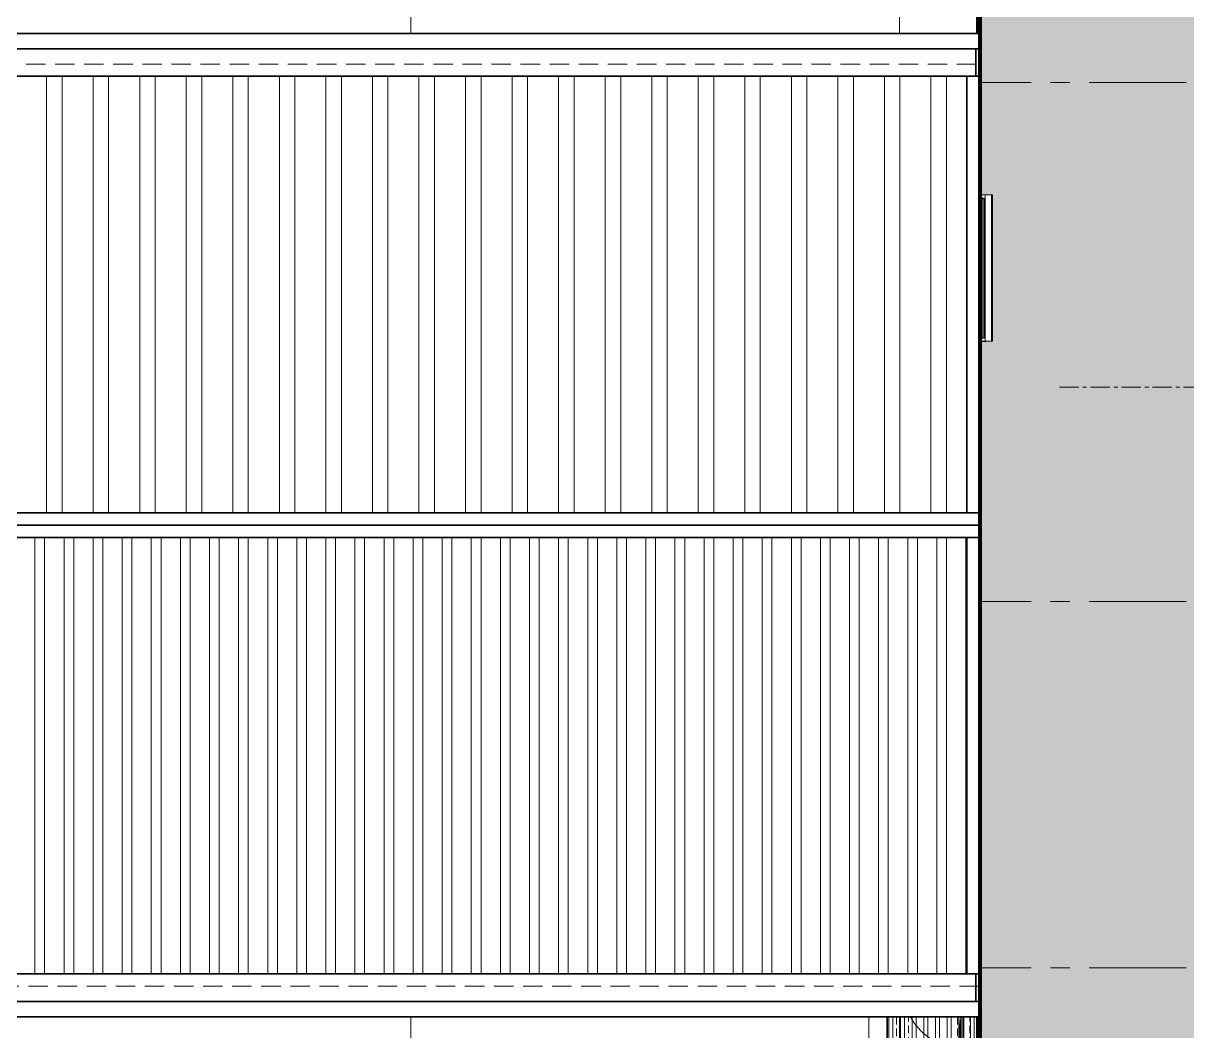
# Model space of a CAD drawing. Header units: millimetres. Extents: x -547695 to 905972, y -1055718 to 167349.
# Drawn here: x -510413 to -491351, y -767657 to -751143 of the extents above; entities that cross this region are included whole.
import ezdxf
from ezdxf.enums import TextEntityAlignment as Align
from ezdxf.xclip import XClip

# ---------------------------------------------------------------- set-up
doc = ezdxf.new("R2010")
doc.units = ezdxf.units.MM
doc.header["$XCLIPFRAME"] = 0
for name, pattern in [('$0$BASE-A0$0$HIDDEN', [0.375, 0.25, -0.125]), ('CENTER', [50.8, 31.75, -6.35, 6.35, -6.35]), ('HIDDEN', [9.525, 6.35, -3.175]), ('XR-MB (+8.000)$0$$0$BASE-A0$0$HIDDEN', [0.375, 0.25, -0.125]), ('XR_NMVFHP_KT_MBCT_SON OTO$0$XR-MB (+0.000)$0$$0$BASE-A0$0$HIDDEN', [0.375, 0.25, -0.125])]:
    doc.linetypes.add(name, pattern=pattern)
doc.layers.get('DEFPOINTS').update_dxf_attribs({"color": 1, "lineweight": 25})
doc.layers.add('$0$Defpoints', color=191, linetype='Continuous', plot=False)
for name, color, linetype in [('7a-Flashing_01', 1, 'Continuous'), ('8', 8, 'Continuous'), ('XR-MBT1$0$XR-MBVP X.TV T1$0$XR-MBVP X.SON T2$0$A-PATT', 252, 'Continuous')]:
    doc.layers.add(name, color=color, linetype=linetype)
for name, color, linetype, lineweight in [('A-COLS', 9, 'Continuous', 9), ('A-CONC', 2, 'Continuous', 35), ('A-DIMS', 8, 'Continuous', 9), ('A-DOOR', 142, 'Continuous', 9), ('A-FINE', 255, 'Continuous', 25), ('A-GRID', 250, 'CENTER', 15), ('A-HEVY', 111, 'Continuous', 35), ('A-HIDD', 45, 'HIDDEN', 9), ('A-PATT', 252, 'Continuous', 9), ('A-REV', 7, 'Continuous', 35), ('A-SYMBOLS', 10, 'Continuous', 13), ('A-TEXT', 255, 'Continuous', 25), ('A-WALL', 12, 'Continuous', 13), ('A-WALL-INT', 31, 'Continuous', 9), ('NTT-8-THAY', 7, 'Continuous', 18), ('XR-MB (+8.000)$0$chi dan', 8, 'Continuous', 9), ('XR-MB (+8.000)$0$DIM TAN', 169, 'Continuous', 13), ('XR-MB (+8.000)$0$net khung', 2, 'Continuous', 13), ('XR-MB (+8.000)$0$phu kien ngoai cua', 4, 'Continuous', 5), ('XR-MBT1$0$XR-MBVP X.TV T1$0$XR-MBVP X.SON T2$0$A-FNSH', 253, 'Continuous', 9), ('XR_NMVFHP_KT_MBCT_SON OTO$0$XR-MB (+0.000)$0$chi dan', 8, 'Continuous', 9), ('XR_NMVFHP_KT_MBCT_SON OTO$0$XR-MB (+0.000)$0$net khung', 2, 'Continuous', 13), ('XR_NMVFHP_KT_MBCT_SON OTO$0$XR-MB (+0.000)$0$phu kien', 141, 'Continuous', 5), ('XR_NMVFHP_KT_MBCT_SON OTO$0$XR-MB (+0.000)$0$phu kien ngoai cua', 4, 'Continuous', 5)]:
    doc.layers.add(name, color=color, linetype=linetype, lineweight=lineweight)
doc.styles.add('VTK _ Arial_2.5 mm', font='arial.ttf', dxfattribs={"width": 0.8})
doc.styles.add('VTK_Arial', font='arial.ttf', dxfattribs={"width": 0.8})
doc.styles.add('XR-MBT1$0$XR-MBVP X.TV T2$0$VNCC-vnsimli', font='vnsimli.shx', dxfattribs={"width": 0.75})
doc.dimstyles.new('A-2.5-DIM1', dxfattribs={"dimtxt": 2.5, "dimasz": 1, "dimexe": 1, "dimexo": 0, "dimgap": 0.5, "dimtad": 1, "dimdec": 0, "dimzin": 12, "dimdsep": 46, "dimtxsty": 'VTK_Arial', "dimblk": 'ARCHTICK', "dimcen": 0, "dimdle": 1, "dimclrd": 256, "dimclre": 256, "dimclrt": 7, "dimadec": 1, "dimazin": 3, "dimtfac": 1, "dimtdec": 0, "dimtmove": 0, "dimatfit": 2, "dimfxl": 20, "dimtolj": 1, "dimtzin": 0, "dimlwd": -1, "dimlwe": -1, "dimarcsym": 0})
pattern_1 = [(135, (327793.7614, 93736.06553), (0.08838834765, 0.08838834765), [])]

# ---------------------------------------------------------------- blocks, each defined once
blk = doc.blocks.new('XR_NMVFHP_KT_MBCT_SON OTO$0$XR-MB (+0.000)$0$ban le b')
at = {"layer": 'XR_NMVFHP_KT_MBCT_SON OTO$0$XR-MB (+0.000)$0$phu kien ngoai cua'}
for p, q in [((11285, -283), (11288, -283)), ((11285, -307), (11285, -283)), ((11294, -309), (11287, -309)), ((11288, -283), (11288, -305)), ((11297, -306), (11290, -306)), ((11300, -330), (11294, -330)), ((11295, -319), (11295, -310)), ((11297, -327), (11297, -333)), ((11298, -319), (11298, -308))]:
    blk.add_line(p, q, dxfattribs=at)
for radius in [10, 7]:
    blk.add_circle((11297, -330), radius, dxfattribs=at)
for centre, radius, start, end in [((11287, -307), 1.5, 180, 270), ((11290, -305), 1.5, 180, 270), ((11294, -310), 1.5, 0, 90), ((11293, -319), 2, 286.9578, 0), ((11297, -308), 1.5, 0, 90), ((11300, -319), 2, 180, 253.0422)]:
    blk.add_arc(centre, radius, start, end, dxfattribs=at)
blk = doc.blocks.new('XR_NMVFHP_KT_MBCT_SON OTO$0$XR-MB (+0.000)$0$gioong cao su')
at = {"layer": 'XR_NMVFHP_KT_MBCT_SON OTO$0$XR-MB (+0.000)$0$phu kien'}
for points in [[(1628098, 55606), (1628100, 55606), (1628100, 55546), (1628098, 55546)], [(1628100, 55591), (1628107, 55591), (1628107, 55561), (1628100, 55561)]]:
    blk.add_lwpolyline(points, close=True, dxfattribs=at)
for points in [[(1628109, 55600), (1628128, 55600, -0.4142136), (1628130, 55598), (1628130, 55553, -0.4142136), (1628128, 55551), (1628109, 55551, -0.4142136), (1628107, 55553), (1628107, 55598, -0.4142136)], [(1628109, 55599), (1628128, 55599, -0.4142136), (1628129, 55598), (1628129, 55553, -0.4142136), (1628128, 55552), (1628109, 55552, -0.4142136), (1628108, 55553), (1628108, 55598, -0.4142136)]]:
    blk.add_lwpolyline(points, format="xyb", close=True, dxfattribs=at)
blk = doc.blocks.new('XR_NMVFHP_KT_MBCT_SON OTO$0$XR-MB (+0.000)$0$123')
at = {"layer": 'XR_NMVFHP_KT_MBCT_SON OTO$0$XR-MB (+0.000)$0$chi dan'}
h = blk.add_hatch(dxfattribs=at)
h.set_pattern_fill('ANSI31', color=256, style=0)
h.set_pattern_definition(pattern_1)
h.paths.add_polyline_path([(240172, 36502), (240174, 36502), (240174, 36388), (240172, 36388)])
at = {"layer": 'XR_NMVFHP_KT_MBCT_SON OTO$0$XR-MB (+0.000)$0$net khung'}
for p, q in [((240146, 36386), (240146, 36398)), ((240146, 36398), (240147, 36398)), ((240186, 36386), (240146, 36386)), ((240147, 36388), (240147, 36398)), ((240185, 36388), (240147, 36388)), ((240171, 36493), (240171, 36503)), ((240221, 36503), (240171, 36503)), ((240172, 36502), (240172, 36388)), ((240172, 36493), (240172, 36502)), ((240172, 36502), (240220, 36502)), ((240174, 36502), (240174, 36388)), ((240174, 36413), (240174, 36413)), ((240185, 36388), (240205, 36403)), ((240186, 36386), (240206, 36401)), ((240220, 36420), (240205, 36420)), ((240205, 36420), (240205, 36403)), ((240221, 36418), (240206, 36418)), ((240206, 36418), (240206, 36401)), ((240235, 36483), (240220, 36502)), ((240235, 36462), (240220, 36462)), ((240220, 36462), (240220, 36420)), ((240236, 36483), (240221, 36503)), ((240221, 36460), (240221, 36418)), ((240236, 36460), (240221, 36460)), ((240235, 36483), (240235, 36462)), ((240236, 36483), (240236, 36460))]:
    blk.add_line(p, q, dxfattribs=at)
blk = doc.blocks.new('e57uj7')
at = {"layer": 'A-DOOR'}
for p, q in [((-1396, 2306), (-1381, 2306)), ((-1396, 2296), (-1396, 2306)), ((-1396, 2296), (-1396, 2296)), ((-1396, 2296), (-1396, 2296)), ((-1396, 2296), (-1396, 2296)), ((-1395, 2305), (-1381, 2305)), ((-1395, 2297), (-1395, 2305)), ((-1345, 2297), (-1395, 2297)), ((-1381, 2334), (-1370, 2334)), ((-1381, 2297), (-1381, 2334)), ((-1381, 2297), (-1381, 2297)), ((-1371, 2297), (-1381, 2297)), ((-1380, 2333), (-1369, 2333)), ((-1380, 2298), (-1380, 2333)), ((-1371, 2298), (-1380, 2298)), ((-1376, 2254), (-1376, 2296)), ((-1359, 2289), (-1376, 2275)), ((-1371, 2298), (-1371, 2297)), ((-1370, 2346), (-1345, 2346)), ((-1370, 2334), (-1370, 2346)), ((-1369, 2345), (-1345, 2345)), ((-1369, 2333), (-1369, 2345)), ((-1360, 2345), (-1360, 2297)), ((-1350, 2345), (-1360, 2345)), ((-1360, 2297), (-1298, 2297)), ((-1359, 2344), (-1359, 2298)), ((-1350, 2344), (-1359, 2344)), ((-1359, 2298), (-1299, 2298)), ((-1359, 2296), (-1359, 2289)), ((-1359, 2289), (-1300, 2289)), ((-1298, 2345), (-1308, 2345)), ((-1299, 2344), (-1308, 2344)), ((-1300, 2296), (-1300, 2289)), ((-1300, 2289), (-1269, 2275)), ((-1299, 2298), (-1299, 2344)), ((-1298, 2297), (-1298, 2345)), ((-1269, 2254), (-1269, 2296)), ((-1237, 2264), (-1237, 2296)), ((-581, 2287), (-581, 2296)), ((-550, 2288), (-550, 2296)), ((-1402, 2251), (-1402, 2284)), ((-1394, 2284), (-1402, 2284)), ((-1402, 2251), (-1394, 2251)), ((-1395, 2284), (-1385, 2284)), ((-1394, 2251), (-1394, 2284)), ((-1385, 2260), (-1394, 2260)), ((-1389, 2277), (-1379, 2266)), ((-1376, 2277), (-1389, 2277)), ((-1385, 2284), (-1385, 2260)), ((-1376, 2266), (-1379, 2266)), ((-1376, 2275), (-1269, 2275)), ((-1269, 2254), (-1376, 2254)), ((-587, 2276), (-1267, 2276)), ((-1267, 2264), (-1267, 2276)), ((-671, 2264), (-1267, 2264)), ((-585, 2278), (-581, 2287)), ((-551, 2287), (-581, 2287)), ((-1375, 57), (-1360, 57)), ((-1375, 47), (-1375, 57)), ((-1375, 47), (-1375, 47)), ((-1375, 47), (-1375, 47)), ((-1375, 47), (-1375, 47)), ((-1337, 47), (-1375, 47)), ((-1374, 56), (-1360, 56)), ((-1374, 48), (-1374, 56)), ((-1337, 48), (-1374, 48)), ((-1360, 85), (-1349, 85)), ((-1360, 48), (-1360, 85)), ((-1360, 48), (-1360, 48)), ((-1350, 48), (-1360, 48)), ((-1359, 84), (-1348, 84)), ((-1359, 49), (-1359, 84)), ((-1350, 49), (-1359, 49)), ((-1350, 49), (-1350, 48)), ((-1349, 97), (-1337, 97)), ((-1349, 85), (-1349, 97)), ((-1348, 96), (-1337, 96)), ((-1348, 84), (-1348, 96)), ((-1224, 138), (-1331, 138)), ((-1331, 138), (-1331, 97)), ((-1315, 104), (-1331, 118)), ((-1331, 118), (-1224, 118)), ((-1331, 97), (-505, 97)), ((-1315, 97), (-1315, 104)), ((-1315, 104), (-1256, 104)), ((-1315, 96), (-1253, 96)), ((-1315, 48), (-1315, 96)), ((-1305, 48), (-1315, 48)), ((-1314, 95), (-1254, 95)), ((-1314, 49), (-1314, 95)), ((-1305, 49), (-1314, 49)), ((-1254, 49), (-1263, 49)), ((-1253, 48), (-1263, 48)), ((-1256, 104), (-1224, 118)), ((-1256, 97), (-1256, 104)), ((-1254, 95), (-1254, 49)), ((-1253, 96), (-1253, 48)), ((-1224, 138), (-1224, 97)), ((-618, 129), (-1222, 129)), ((-1222, 129), (-1222, 116)), ((-542, 116), (-1222, 116)), ((-1193, 129), (-1193, 97)), ((-618, 116), (-618, 129)), ((-540, 114), (-536, 106)), ((-536, 106), (-536, 97)), ((-506, 106), (-536, 106)), ((-505, 105), (-505, 97))]:
    blk.add_line(p, q, dxfattribs=at)
for centre, major_axis, start_param, end_param in [((-551, 2288), (-0.709, -0.709), 0.785435, 2.356232), ((-587, 2279), (-2.52, -1.63), 0.997095, 2.138466), ((-542, 113), (-1.45, 2.63), 4.637764, 5.779136), ((-506, 105), (-0.415, -0.912), 1.998176, 3.568972)]:
    blk.add_ellipse(centre, major_axis=major_axis, ratio=1, start_param=start_param, end_param=end_param, dxfattribs=at)
blk.add_wipeout([(0, 0), (-220, 0), (-220, 2400), (0, 2400)]).dxf.layer = 'A-DOOR'
for p, q in [((-224, 2296), (-1396, 2296)), ((-1345, 2346), (-209, 2346)), ((-1345, 2345), (-210, 2345)), ((-225, 2297), (-1345, 2297)), ((-224, 2345), (-233, 2345)), ((-233, 2344), (-225, 2344)), ((-225, 2344), (-225, 2297)), ((-224, 2345), (-224, 2296)), ((-210, 2337), (-224, 2337)), ((-209, 2336), (-224, 2336)), ((-210, 2345), (-210, 2337)), ((-209, 2346), (-209, 2336)), ((-146, 2350), (-146, 62)), ((-123, 63), (-123, 2335)), ((-103, 2350), (-103, 1)), ((-1358, 48), (-215, 48)), ((-1358, 47), (-214, 47)), ((-229, 97), (-1349, 97)), ((-230, 96), (-1348, 96)), ((-238, 49), (-230, 49)), ((-238, 48), (-229, 48)), ((-230, 49), (-230, 96)), ((-229, 48), (-229, 97)), ((-214, 57), (-229, 57)), ((-215, 56), (-229, 56)), ((-215, 48), (-215, 56)), ((-214, 47), (-214, 57))]:
    blk.add_line(p, q, dxfattribs=at)
at = {"layer": 'A-DOOR', "linetype": 'XR_NMVFHP_KT_MBCT_SON OTO$0$XR-MB (+0.000)$0$$0$BASE-A0$0$HIDDEN'}
blk.add_line((-214, 2356), (-214, 36), dxfattribs=at)
at = {"layer": 'A-DOOR'}
for points in [[(-220, 2400), (0, 2400)], [(0, 0), (-220, 0)]]:
    blk.add_lwpolyline(points, dxfattribs=at)
blk.add_lwpolyline([(-220, 0), (-220, 2400), (0, 2400), (0, 0)], close=True, dxfattribs=at)
at = {"layer": 'A-DOOR', "linetype": 'XR_NMVFHP_KT_MBCT_SON OTO$0$XR-MB (+0.000)$0$$0$BASE-A0$0$HIDDEN'}
for centre, major_axis, ratio, start_param, end_param in [((-403, 2147), (-876, 804), 0.63948, 0.852624, 2.288969), ((-403, 245), (-876, -804), 0.639479, 3.994217, 5.430561)]:
    blk.add_ellipse(centre, major_axis=major_axis, ratio=ratio, start_param=start_param, end_param=end_param, dxfattribs=at)
at = {"layer": 'A-DOOR', "extrusion": (0, 0, -1), "zscale": -1.0020275454285}
for name, p, xscale, yscale, rotation in [('XR_NMVFHP_KT_MBCT_SON OTO$0$XR-MB (+0.000)$0$ban le b', (11533, 2025), 1.002027450461401, 1.002027450461401, 179.9978600473347), ('XR_NMVFHP_KT_MBCT_SON OTO$0$XR-MB (+0.000)$0$123', (36671, -240662), 1.0020275691704, 1.0020275691704, 89.99786004733787)]:
    blk.add_blockref(name, p, dxfattribs=dict(at, xscale=xscale, yscale=yscale, rotation=rotation))
at = {"layer": 'A-DOOR'}
for name, p, xscale, yscale, zscale, rotation in [('XR_NMVFHP_KT_MBCT_SON OTO$0$XR-MB (+0.000)$0$123', (-36689, 243057), 1.0020275691704, 1.0020275691704, 1.0020275691704, 270.0021399526621), ('XR_NMVFHP_KT_MBCT_SON OTO$0$XR-MB (+0.000)$0$gioong cao su', (293506, 12375), 0.1803646466846003, 0.1803646466846003, 0.1803646466846003, 180.0021505114741), ('XR_NMVFHP_KT_MBCT_SON OTO$0$XR-MB (+0.000)$0$ban le b', (-11533, 367), 1.002027450461401, 1.002027450461401, 1.002027450461401, 0.002139952665242267), ('XR_NMVFHP_KT_MBCT_SON OTO$0$XR-MB (+0.000)$0$gioong cao su', (293506, 10088), 0.1803646466846003, 0.1803646466846003, 0.1803646466846003, 180.0021505114741)]:
    blk.add_blockref(name, p, dxfattribs=dict(at, xscale=xscale, yscale=yscale, zscale=zscale, rotation=rotation))
blk = doc.blocks.new('E57U')
at = {"layer": 'A-GRID', "ltscale": 10}
blk.add_lwpolyline([(-9985, -12085), (-5, -12085)], dxfattribs=at)
blk = doc.blocks.new('ERBHRTHB4T')
at = {"color": 0}
blk.add_wipeout([(-200, 100), (200, 100), (200, -400), (-200, -400)], dxfattribs=at).dxf.layer = '8'
at = {"layer": 'A-PATT'}
h = blk.add_hatch(dxfattribs=at)
h.set_pattern_fill('BT-01', color=256, scale=20, style=0, double=1, pattern_type=2)
h.set_pattern_definition([(50, (115612.73, 26820), (143.45204, -12.55043), [15, -165]), (355, (115612.73, 26820), (-27.75027, 150.43843), [12, -132]), (100.4514, (115624.68, 26818.95), (115.70188, 137.88791), [12.74804, -140.22842]), (46.1842, (115612.73, 26860), (213.4482, -33.1038), [22.5, -247.5]), (96.6356, (115630.52, 26857.24), (186.93254, 194.82357), [19.12206, -210.3426]), (351.1842, (115612.73, 26860), (186.9324, 194.8237), [18, -198]), (21, (115632.73, 26850), (119.38141, -80.52378), [15, -165]), (326, (115632.73, 26850), (48.66307, 145.03), [12, -132]), (71.4514, (115642.68, 26843.29), (168.04453, 64.5061), [12.74804, -140.22842]), (37.5, (115612.73, 26820), (2.43197, 66.57877), [0, -130.4, 0, -134, 0, -132.5]), (7.5, (115612.73, 26820), (52.613907, 78.882342), [0, -76.4, 0, -127.4, 0, -50.5]), (327.5, (115568.13, 26820), (106.764487, -4.510974), [0, -50, 0, -156, 0, -207]), (317.5, (115548.13, 26820), (116.637234, 20.021), [0, -65, 0, -103.6, 0, -147]), (45, (115612.73, 26820), (-60.104076, 60.104076), []), (45, (115612.73, 26844.5), (-60.104076, 60.104076), [])])
h.paths.add_polyline_path([(200, 100), (200, -400), (-200, -400), (-200, 100)])
at = {"color": 0}
blk.add_lwpolyline([(-200, 100), (200, 100), (200, -400), (-200, -400)], close=True, dxfattribs=at)
blk = doc.blocks.new('t7i')
blk.add_wipeout([(0, -210), (210, -210), (210, 0), (0, 0)]).dxf.layer = '8'
at = {"layer": 'A-PATT'}
h = blk.add_hatch(dxfattribs=at)
h.set_pattern_fill('BT-01', color=256, scale=20, style=0, double=1, pattern_type=2)
h.set_pattern_definition([(50, (111922.47, 19673.82), (143.45204, -12.55043), [15, -165]), (355, (111922.47, 19673.82), (-27.75027, 150.43843), [12, -132]), (100.4514, (111934.43, 19672.77), (115.70188, 137.8879), [12.74804, -140.22842]), (46.1842, (111922.47, 19713.82), (213.4482, -33.1038), [22.5, -247.5]), (96.6356, (111940.26, 19711.06), (186.93254, 194.82357), [19.12206, -210.3426]), (351.1842, (111922.47, 19713.82), (186.9324, 194.8237), [18, -198]), (21, (111942.47, 19703.82), (119.38141, -80.52378), [15, -165]), (326, (111942.47, 19703.82), (48.66307, 145.03), [12, -132]), (71.4514, (111952.42, 19697.11), (168.04453, 64.5061), [12.74804, -140.22842]), (37.5, (111922.47, 19673.82), (2.43197, 66.57877), [0, -130.4, 0, -134, 0, -132.5]), (7.5, (111922.47, 19673.82), (52.613907, 78.882342), [0, -76.4, 0, -127.4, 0, -50.5]), (327.5, (111877.87, 19673.82), (106.764487, -4.510974), [0, -50, 0, -156, 0, -207]), (317.5, (111857.87, 19673.82), (116.637234, 20.021), [0, -65, 0, -103.6, 0, -147]), (45, (111922.47, 19673.82), (-60.104076, 60.104076), []), (45, (111922.47, 19698.32), (-60.104076, 60.104076), [])])
h.paths.add_polyline_path([(0, -210), (210, -210), (210, 0), (0, 0)])
at = {"layer": 'A-HEVY'}
blk.add_lwpolyline([(0, -210), (210, -210), (210, 0), (0, 0)], close=True, dxfattribs=at)
blk = doc.blocks.new('ERYUJH76Y')
at = {"layer": 'A-GRID', "ltscale": 50}
for points in [[(1300, 3348), (1300, 25452)], [(-8000, 3348), (-8000, 25008)], [(0, 3348), (0, 25008)], [(4694, 21428), (-30447, 21428)], [(4694, 12928), (-30447, 12928)], [(4694, 6928), (-30447, 6928)]]:
    blk.add_lwpolyline(points, dxfattribs=at)
at = {"layer": '8'}
for p in [(-11810, 13178), (-6060, 13178), (-210, 13178)]:
    blk.add_blockref('t7i', p, dxfattribs=at)
at = {"layer": 'A-COLS'}
for p in [(-8000, 21328), (-200, 21328)]:
    blk.add_blockref('ERBHRTHB4T', p, dxfattribs=at)
at = {"layer": 'A-COLS', "xscale": -1, "rotation": 180}
for p in [(-8000, 7028), (-200, 7028)]:
    blk.add_blockref('ERBHRTHB4T', p, dxfattribs=at)
blk = doc.blocks.new('Cua di 15001_1')
for p, q in [((35, 635), (35, 715)), ((35, 715), (75, 715)), ((75, 635), (35, 635)), ((75, 635), (35, 635)), ((65, 635), (45, 635)), ((75, 715), (75, 635)), ((1425, 715), (1425, 635)), ((1465, 715), (1425, 715)), ((1425, 635), (1465, 635)), ((1425, 635), (1465, 635)), ((1435, 635), (1455, 635)), ((1465, 635), (1465, 715))]:
    blk.add_line(p, q)
blk.add_wipeout([(-20, 80), (-20, -220), (1520, -220), (1520, 80)])
for p, q in [((35, 635), (35, 80)), ((45, 635), (45, 80)), ((65, 80), (65, 635)), ((75, 80), (75, 635)), ((1425, 80), (1425, 635)), ((1435, 80), (1435, 635)), ((1455, 635), (1455, 80)), ((1465, 635), (1465, 80)), ((35, 0), (0, 0)), ((0, 0), (0, -100)), ((75, 80), (35, 80)), ((35, 80), (35, 0)), ((35, -40), (35, 0)), ((35, 0), (75, 0)), ((35, 0), (75, 0)), ((75, 0), (75, 80)), ((1425, 0), (1425, 80)), ((1425, 80), (1465, 80)), ((1465, 0), (1425, 0)), ((1465, 80), (1465, 0)), ((0, -100), (50, -100)), ((50, -40), (35, -40)), ((50, -100), (50, -40)), ((1465, -40), (1450, -40)), ((1450, -40), (1450, -100)), ((1450, -100), (1500, -100)), ((1465, 0), (1465, -40)), ((1500, 0), (1465, 0)), ((1500, -100), (1500, 0))]:
    blk.add_line(p, q)
for points in [[(-20, -100), (0, -100), (0, 0), (-20, 0)], [(1500, -100), (1520, -100), (1520, 0), (1500, 0)]]:
    blk.add_lwpolyline(points, close=True)
for centre, start, end in [((35, 0), 360, 90), ((1465, 0), 90, 180)]:
    blk.add_arc(centre, 715, start, end)
blk = doc.blocks.new('WTB4R')
for p, q in [((850, -75), (850, -35)), ((850, -35), (930, -35)), ((850, -75), (850, -35)), ((850, -65), (850, -45)), ((930, -75), (850, -75)), ((930, -35), (930, -75))]:
    blk.add_line(p, q)
blk.add_wipeout([(41, 20), (-220, 20), (-220, -1020), (43, -1020)]).dxf.layer = 'XR-MBT1$0$XR-MBVP X.TV T1$0$XR-MBVP X.SON T2$0$A-PATT'
for p, q in [((0, 0), (-100, 0)), ((-100, 0), (-100, -50)), ((0, -35), (0, 0)), ((-100, -50), (-40, -50)), ((-40, -50), (-40, -35)), ((-40, -35), (0, -35)), ((80, -35), (0, -35)), ((0, -35), (0, -75)), ((0, -35), (0, -75)), ((0, -75), (80, -75)), ((80, -75), (80, -35)), ((850, -35), (80, -35)), ((850, -45), (80, -45)), ((80, -65), (850, -65)), ((80, -75), (850, -75)), ((-40, -950), (-100, -950)), ((-100, -950), (-100, -1000)), ((-40, -965), (-40, -950)), ((-100, -1000), (0, -1000)), ((0, -965), (-40, -965)), ((0, -1000), (0, -965))]:
    blk.add_line(p, q)
blk.add_arc((0, -35), 930, 270, 0)
at = {"layer": 'XR-MBT1$0$XR-MBVP X.TV T1$0$XR-MBVP X.SON T2$0$A-FNSH'}
for points in [[(-100, 20), (-100, 0), (0, 0), (0, 20)], [(-100, -1000), (-100, -1020), (0, -1020), (0, -1000)]]:
    blk.add_lwpolyline(points, close=True, dxfattribs=at)
blk = doc.blocks.new('XR-MB (+8.000)$0$ban le b')
at = {"layer": 'A-DOOR'}
for p, q in [((11285, -283), (11288, -283)), ((11285, -307), (11285, -283)), ((11294, -309), (11287, -309)), ((11288, -283), (11288, -305)), ((11297, -306), (11290, -306)), ((11300, -330), (11294, -330)), ((11295, -319), (11295, -310)), ((11297, -327), (11297, -333)), ((11298, -319), (11298, -308))]:
    blk.add_line(p, q, dxfattribs=at)
for radius in [10, 7]:
    blk.add_circle((11297, -330), radius, dxfattribs=at)
for centre, radius, start, end in [((11287, -307), 1.5, 180, 270), ((11290, -305), 1.5, 180, 270), ((11294, -310), 1.5, 0, 90), ((11293, -319), 2, 286.9578, 0), ((11297, -308), 1.5, 0, 90), ((11300, -319), 2, 180, 253.0422)]:
    blk.add_arc(centre, radius, start, end, dxfattribs=at)
blk = doc.blocks.new('XR-MB (+8.000)$0$gioong cao su')
at = {"layer": 'A-DOOR'}
for points in [[(1628098, 55606), (1628100, 55606), (1628100, 55546), (1628098, 55546)], [(1628100, 55591), (1628107, 55591), (1628107, 55561), (1628100, 55561)]]:
    blk.add_lwpolyline(points, close=True, dxfattribs=at)
for points in [[(1628109, 55600), (1628128, 55600, -0.4142136), (1628130, 55598), (1628130, 55553, -0.4142136), (1628128, 55551), (1628109, 55551, -0.4142136), (1628107, 55553), (1628107, 55598, -0.4142136)], [(1628109, 55599), (1628128, 55599, -0.4142136), (1628129, 55598), (1628129, 55553, -0.4142136), (1628128, 55552), (1628109, 55552, -0.4142136), (1628108, 55553), (1628108, 55598, -0.4142136)]]:
    blk.add_lwpolyline(points, format="xyb", close=True, dxfattribs=at)
blk = doc.blocks.new('XR-MB (+8.000)$0$123')
at = {"layer": 'A-DOOR'}
h = blk.add_hatch(dxfattribs=at)
h.set_pattern_fill('ANSI31', color=256, style=0)
h.set_pattern_definition(pattern_1)
h.paths.add_polyline_path([(240172, 36474), (240174, 36474), (240174, 36388), (240172, 36388)])
for p, q in [((240171, 36465), (240171, 36475)), ((240221, 36475), (240171, 36475)), ((240172, 36474), (240172, 36388)), ((240172, 36465), (240172, 36474)), ((240172, 36474), (240220, 36474)), ((240174, 36474), (240174, 36388)), ((240235, 36455), (240220, 36474)), ((240235, 36434), (240220, 36434)), ((240220, 36434), (240220, 36420)), ((240236, 36455), (240221, 36475)), ((240221, 36432), (240221, 36418)), ((240236, 36432), (240221, 36432)), ((240235, 36455), (240235, 36434)), ((240236, 36455), (240236, 36432)), ((240146, 36386), (240146, 36398)), ((240146, 36398), (240147, 36398)), ((240186, 36386), (240146, 36386)), ((240147, 36388), (240147, 36398)), ((240185, 36388), (240147, 36388)), ((240174, 36413), (240174, 36413)), ((240185, 36388), (240205, 36403)), ((240186, 36386), (240206, 36401)), ((240220, 36420), (240205, 36420)), ((240205, 36420), (240205, 36403)), ((240221, 36418), (240206, 36418)), ((240206, 36418), (240206, 36401))]:
    blk.add_line(p, q, dxfattribs=at)
blk = doc.blocks.new('XR-MB (+8.000)$0$gdfghgfjjjk')
at = {"layer": 'A-DOOR'}
for p, q in [((196862, 627553), (196861, 626550)), ((196862, 627568), (196871, 627568)), ((196862, 627568), (196862, 627568)), ((196862, 627568), (196862, 627568)), ((196862, 627568), (196862, 627568)), ((196862, 627534), (196862, 627568)), ((196863, 627553), (196862, 626551)), ((196863, 627567), (196870, 627567)), ((196863, 627534), (196863, 627567)), ((196863, 627554), (196896, 627554)), ((196863, 627554), (196863, 627554)), ((196863, 627545), (196863, 627554)), ((196864, 627545), (196863, 627545)), ((196864, 627553), (196895, 627553)), ((196864, 627545), (196864, 627553)), ((196870, 627567), (196870, 627554)), ((196871, 627568), (196871, 627554)), ((196895, 627553), (196895, 627544)), ((196895, 627544), (196906, 627544)), ((196896, 627554), (196896, 627544)), ((196896, 627544), (196907, 627544)), ((196905, 626564), (196906, 627544)), ((196905, 626563), (196907, 627544)), ((196906, 627544), (196906, 627534)), ((196907, 627544), (196907, 627534)), ((196863, 627515), (196906, 627515)), ((196863, 627506), (196863, 627515)), ((196863, 627460), (196863, 627469)), ((196906, 627460), (196863, 627460)), ((196864, 627514), (196905, 627514)), ((196864, 627506), (196864, 627514)), ((196864, 627461), (196864, 627469)), ((196905, 627461), (196864, 627461)), ((196905, 627514), (196905, 627461)), ((196906, 627515), (196906, 627460)), ((196943, 627529), (196907, 627529)), ((196907, 627529), (196907, 627062)), ((196907, 627514), (196913, 627514)), ((196907, 627462), (196913, 627462)), ((196943, 627434), (196907, 627434)), ((196935, 627406), (196907, 627406)), ((196913, 627514), (196925, 627529)), ((196913, 627514), (196913, 627462)), ((196913, 627462), (196925, 627434)), ((196924, 627095), (196924, 627432)), ((196935, 627432), (196924, 627432)), ((196925, 627529), (196925, 627434)), ((196935, 627162), (196935, 627432)), ((196943, 627434), (196943, 627529)), ((196924, 627162), (196935, 627162)), ((196915, 627089), (196907, 627089)), ((196914, 627062), (196907, 627062)), ((196922, 627093), (196915, 627089)), ((196915, 627062), (196915, 627089)), ((197894, 626451), (196820, 626451)), ((196861, 626550), (196870, 626550)), ((196862, 626571), (196862, 626563)), ((196862, 626571), (196862, 626564)), ((196862, 626564), (196905, 626564)), ((196862, 626563), (196905, 626563)), ((196862, 626551), (196869, 626551)), ((196869, 626551), (196869, 626563)), ((196870, 626550), (196870, 626563)), ((197862, 626489), (196874, 626489)), ((196875, 626469), (197862, 626469))]:
    blk.add_line(p, q, dxfattribs=at)
at = {"layer": 'A-DOOR', "linetype": 'XR-MB (+8.000)$0$$0$BASE-A0$0$HIDDEN'}
blk.add_line((197899, 626550), (196851, 626550), dxfattribs=at)
at = {"layer": 'A-DOOR'}
blk.add_arc((196851, 626550), 1018, 354.451, 89.3822, dxfattribs=at)
for centre, major_axis, start_param, end_param in [((196914, 627062), (-0.809, 0.369), 1.998585, 3.569381), ((196921, 627095), (2.34, 1.29), 4.637391, 5.778763)]:
    blk.add_ellipse(centre, major_axis=major_axis, ratio=1, start_param=start_param, end_param=end_param, dxfattribs=at)
at = {"layer": 'XR-MB (+8.000)$0$chi dan', "extrusion": (0, 0, -1), "xscale": 0.8895027643677431, "yscale": 0.8895027643677431, "zscale": -0.889502743225944, "rotation": 179.9978614932291}
blk.add_blockref('XR-MB (+8.000)$0$123', (16817, 658913), dxfattribs=at)
at = {"layer": 'XR-MB (+8.000)$0$chi dan', "xscale": 0.8895027643677431, "yscale": 0.8895027643677431, "zscale": 0.8895027643677431, "rotation": 180.0021385067709}
blk.add_blockref('XR-MB (+8.000)$0$123', (411551, 658929), dxfattribs=at)
at = {"layer": 'XR-MB (+8.000)$0$net khung', "xscale": 0.1601102353251793, "yscale": 0.1601102353251793, "zscale": 0.1601102172678523, "rotation": 90.00213296456585}
for p in [(205775, 365814), (206777, 365814)]:
    blk.add_blockref('XR-MB (+8.000)$0$gioong cao su', p, dxfattribs=at)
at = {"layer": 'XR-MB (+8.000)$0$phu kien ngoai cua', "xscale": 0.889502645156231, "yscale": 0.889502763748169, "zscale": 0.8895026589233752, "rotation": 270.002134667727}
blk.add_blockref('XR-MB (+8.000)$0$ban le b', (197145, 636598), dxfattribs=at)
blk = doc.blocks.new('XR-MB (+8.000)$0$cua 1 canh')
blk.add_wipeout([(0, 0), (0, -1100), (220, -1100), (220, 0)]).dxf.layer = 'A-DOOR'
at = {"layer": 'A-DOOR'}
blk.add_lwpolyline([(0, 0), (220, 0), (220, -1100), (0, -1100)], close=True, dxfattribs=at)
at = {"layer": 'XR-MB (+8.000)$0$DIM TAN', "xscale": -1, "rotation": 270}
blk.add_blockref('XR-MB (+8.000)$0$gdfghgfjjjk', (-626335, -197918), dxfattribs=at)
blk = doc.blocks.new('12-14x20 HWFS')
at = {"layer": 'A-FINE'}
for p, q in [((-25, -3), (-25, 3)), ((-21, 2), (-24, 2)), ((-21, 4), (-21, 7)), ((-18, 2), (-19, 2)), ((-17, -2), (-18, 2)), ((-18, -2), (-18, 2)), ((-18, 2), (-18, 2)), ((-18, 2), (-17, 2)), ((-17, -2), (-17, 2)), ((-16, 2), (-17, 2)), ((-15, -2), (-16, 2)), ((-16, -2), (-16, 2)), ((-16, 2), (-16, 2)), ((-16, 2), (-15, 2)), ((-15, -2), (-15, 2)), ((-14, 2), (-15, 2)), ((-13, -2), (-14, 2)), ((-14, -2), (-14, 2)), ((-14, 2), (-14, 2)), ((-14, 2), (-13, 2)), ((-13, -2), (-13, 2)), ((-13, 2), (-13, 2)), ((-12, -2), (-13, 2)), ((-13, 2), (-12, 2)), ((-11, 2), (-12, 2)), ((-11, -2), (-12, 2)), ((-11, -2), (-12, 2)), ((-12, 2), (-12, 2)), ((-10, -2), (-11, 2)), ((-11, 2), (-10, 2)), ((-9, 2), (-10, 2)), ((-10, -2), (-10, 2)), ((-9, -2), (-10, 2)), ((-10, 2), (-10, 2)), ((-8, -2), (-9, 2)), ((-8, -2), (-9, 2)), ((-9, 2), (-9, 2)), ((-9, 2), (-8, 2)), ((-7, 2), (-8, 2)), ((-7, -2), (-8, 2)), ((-6, -2), (-7, 2)), ((-7, -2), (-7, 2)), ((-7, 2), (-7, 2)), ((-7, 2), (-6, 2)), ((-6, -2), (-6, 2)), ((-5, 1), (-2, 1)), ((-2, 1), (0, 0)), ((-2, -1), (0, 0)), ((-21, -2), (-24, -2)), ((-21, -7), (-21, -4)), ((-18, -2), (-19, -2)), ((-18, -2), (-17, -2)), ((-17, -2), (-17, -2)), ((-16, -2), (-17, -2)), ((-16, -2), (-15, -2)), ((-15, -2), (-15, -2)), ((-14, -2), (-15, -2)), ((-14, -2), (-13, -2)), ((-13, -2), (-13, -2)), ((-12, -2), (-13, -2)), ((-12, -2), (-11, -2)), ((-10, -2), (-11, -2)), ((-11, -2), (-11, -2)), ((-10, -2), (-10, -2)), ((-10, -2), (-9, -2)), ((-8, -2), (-9, -2)), ((-8, -2), (-8, -2)), ((-8, -2), (-7, -2)), ((-7, -2), (-7, -2)), ((-7, -2), (-6, -2)), ((-6, -2), (-6, -2)), ((-5, -1), (-2, -1))]:
    blk.add_line(p, q, dxfattribs=at)
for points in [[(-21, 2), (-24, 2, -0.414214), (-25, 3), (-25, 3, -0.414214), (-24, 4), (-21, 4), (-21, 0)], [(-21, -2), (-24, -2, 0.414214), (-25, -3), (-25, -3, 0.414214), (-24, -4), (-21, -4), (-21, 0)]]:
    blk.add_lwpolyline(points, format="xyb", dxfattribs=at)
for points in [[(-21, -7), (-21, 7), (-20, 7), (-20, -7)], [(-19, -4), (-19, 4), (-20, 4), (-20, -4)]]:
    blk.add_lwpolyline(points, close=True, dxfattribs=at)
for centre, radius, start, end in [((-24, 1), 1, 90, 180), ((-5, 3), 1.47, 234.6943, 269.0006), ((-24, -1), 1, 180, 270), ((-5, -2), 0.739, 89.3021, 139.9159)]:
    blk.add_arc(centre, radius, start, end, dxfattribs=at)
at = {"layer": 'A-FINE', "lineweight": 20}
for points in [[(-6, 1), (-5, 1), (-4, 1), (-4, 0)], [(-4, 0), (-4, 1), (-5, 1), (-6, 1)], [(-4, 0), (-3, 0), (-3, 0), (-2, 0)], [(-2, 0), (-3, 0), (-3, 0), (-4, 0)], [(-2, 0), (-2, 0), (-2, 0), (0, 0)], [(0, 0), (-2, -1), (-2, -1), (-2, 0)], [(-2, 0), (-2, 0), (0, 0), (0, 0)], [(-3, -1), (-4, -1), (-5, -1), (-6, -1)], [(-3, -1), (-3, -1), (-3, -1), (-3, -1)], [(-2, 0), (-2, 0), (-2, 0), (-2, 0)]]:
    blk.add_open_spline(points, degree=3, dxfattribs=at)
blk = doc.blocks.new('gia co cua')
at = {"layer": '7a-Flashing_01', "const_width": 0.5}
for points in [[(1, -260), (1, -13), (5, 0)], [(0, -160), (0, -320), (39, -320), (59, -250), (74, -250)]]:
    blk.add_lwpolyline(points, dxfattribs=at)
at = {"layer": 'A-CONC'}
blk.add_lwpolyline([(9, -247), (102, -247), (102, -230), (105, -230), (105, -250), (6, -250), (6, 0), (105, 0), (105, -20), (102, -20), (102, -3), (9, -3)], close=True, dxfattribs=at)
at = {"layer": 'A-PATT'}
blk.add_blockref('12-14x20 HWFS', (19, -177), dxfattribs=at)
at = {"layer": 'A-PATT', "xscale": -1, "rotation": 180}
blk.add_blockref('12-14x20 HWFS', (20, -36), dxfattribs=at)
at = {"layer": 'A-PATT', "rotation": 90}
blk.add_blockref('12-14x20 HWFS', (67, -231), dxfattribs=at)
blk = doc.blocks.new('ebve')
blk.add_wipeout([(-4210, -400), (0, -400), (0, 0), (-4210, 0)]).dxf.layer = 'A-PATT'
at = {"color": 8}
for p, q in [((-160, -150), (-4055, -150)), ((-160, -300), (-4055, -300)), ((-4040, -200), (-3126, -200)), ((-4040, -250), (-3126, -250)), ((-2145, -200), (-3046, -200)), ((-2145, -250), (-3046, -250)), ((-2065, -200), (-175, -200)), ((-2065, -250), (-175, -250))]:
    blk.add_line(p, q, dxfattribs=at)
blk.add_lwpolyline([(-4210, -100), (0, -100)], dxfattribs=at)
for points in [[(-4105, -150), (-4055, -150), (-4055, -300), (-4105, -300)], [(-4055, -150), (-4105, -150), (-4105, -300), (-4055, -300)], [(-3061, -150), (-3111, -150), (-3111, -300), (-3061, -300)], [(-2080, -150), (-2130, -150), (-2130, -300), (-2080, -300)], [(-1098, -150), (-1148, -150), (-1148, -300), (-1098, -300)], [(-110, -150), (-160, -150), (-160, -300), (-110, -300)], [(-4055, -250), (-4040, -250), (-4040, -230), (-4050, -230), (-4050, -220), (-4040, -220), (-4040, -200), (-4055, -200)], [(-3111, -250), (-3126, -250), (-3126, -230), (-3116, -230), (-3116, -220), (-3126, -220), (-3126, -200), (-3111, -200)], [(-3061, -250), (-3046, -250), (-3046, -230), (-3056, -230), (-3056, -220), (-3046, -220), (-3046, -200), (-3061, -200)], [(-2130, -250), (-2145, -250), (-2145, -230), (-2135, -230), (-2135, -220), (-2145, -220), (-2145, -200), (-2130, -200)], [(-2080, -250), (-2065, -250), (-2065, -230), (-2075, -230), (-2075, -220), (-2065, -220), (-2065, -200), (-2080, -200)], [(-1148, -250), (-1163, -250), (-1163, -230), (-1153, -230), (-1153, -220), (-1163, -220), (-1163, -200), (-1148, -200)], [(-1098, -250), (-1083, -250), (-1083, -230), (-1093, -230), (-1093, -220), (-1083, -220), (-1083, -200), (-1098, -200)], [(-160, -250), (-175, -250), (-175, -230), (-165, -230), (-165, -220), (-175, -220), (-175, -200), (-160, -200)]]:
    blk.add_lwpolyline(points, close=True)
at = {"color": 5, "const_width": 5}
for points in [[(-4050, -225), (-3116, -225)], [(-2135, -225), (-3056, -225)], [(-2075, -225), (-1148, -225)], [(-1098, -225), (-165, -225)]]:
    blk.add_lwpolyline(points, dxfattribs=at)
at = {"layer": 'A-HEVY'}
for points in [[(-4210, -400), (-4210, 0)], [(0, -400), (0, 0)]]:
    blk.add_lwpolyline(points, dxfattribs=at)
at = {"layer": 'A-REV', "xscale": -1}
blk.add_blockref('gia co cua', (-4105, -100), dxfattribs=at)
at = {"layer": 'A-REV'}
blk.add_blockref('gia co cua', (-105, -100), dxfattribs=at)
blk = doc.blocks.new('brrb')
blk.add_wipeout([(-1105, -400), (1105, -400), (1105, 0), (-1105, 0)]).dxf.layer = 'A-PATT'
at = {"color": 8}
for points in [[(-1105, -100), (1105, -100)], [(945, -150), (-950, -150)], [(945, -300), (-950, -300)], [(-935, -200), (-40, -200)], [(-935, -250), (-40, -250)], [(930, -200), (945, -200), (40, -200)], [(930, -250), (945, -250), (40, -250)]]:
    blk.add_lwpolyline(points, dxfattribs=at)
for points in [[(-1000, -150), (-950, -150), (-950, -300), (-1000, -300)], [(-950, -150), (-1000, -150), (-1000, -300), (-950, -300)], [(25, -150), (-25, -150), (-25, -300), (25, -300)], [(995, -150), (945, -150), (945, -300), (995, -300)], [(-950, -250), (-935, -250), (-935, -230), (-945, -230), (-945, -220), (-935, -220), (-935, -200), (-950, -200)], [(-25, -250), (-40, -250), (-40, -230), (-30, -230), (-30, -220), (-40, -220), (-40, -200), (-25, -200)], [(25, -250), (40, -250), (40, -230), (30, -230), (30, -220), (40, -220), (40, -200), (25, -200)], [(945, -250), (930, -250), (930, -230), (940, -230), (940, -220), (930, -220), (930, -200), (945, -200)]]:
    blk.add_lwpolyline(points, close=True)
at = {"color": 5}
for points in [[(-945, -225, 5, 5, 0), (-30, -225, 0, 0, 0)], [(945, -225, 5, 5, 0), (30, -225, 0, 0, 0)]]:
    blk.add_lwpolyline(points, format="xyseb", dxfattribs=at)
at = {"layer": 'A-HEVY'}
for points in [[(-1105, 0), (-1105, -400)], [(1105, 0), (1105, -400)]]:
    blk.add_lwpolyline(points, dxfattribs=at)
at = {"layer": 'A-REV', "xscale": -1}
blk.add_blockref('gia co cua', (-1000, -100), dxfattribs=at)
at = {"layer": 'A-REV'}
blk.add_blockref('gia co cua', (1000, -100), dxfattribs=at)
blk = doc.blocks.new('egeg11')
blk.add_wipeout([(-50, -980), (1800, -980), (1800, 345), (0, 345), (0, -855), (-50, -855)]).dxf.layer = 'A-PATT'
at = {"layer": 'A-PATT'}
for points in [[(0, 345), (0, -855)], [(0, 345), (1800, 345)], [(300, 345), (300, -855)], [(1800, 345), (1800, -980)], [(1800, -855), (-50, -855)], [(-50, -855), (-50, -980)], [(1800, -980), (-50, -980)]]:
    blk.add_lwpolyline(points, dxfattribs=at)
blk = doc.blocks.new('RHRTHRHRT')
at = {"layer": 'A-WALL', "transparency": 33554620}
h = blk.add_hatch(dxfattribs=at)
h.set_pattern_fill('ANSI31', color=253, scale=20)
h.set_pattern_definition([(45, (-24900, -14300), (-44.90128, 44.90128), [])])
h.paths.add_polyline_path([(-12900, -8760), (-12900, -14800), (-13110, -14800), (-13110, -8760)])
h.paths.add_polyline_path([(-1510, -14200), (-1510, -8760), (-1300, -8760), (-1300, -14200)])
h.paths.add_polyline_path([(-1510, -8760), (-24900, -8760), (-24900, -8550), (-1510, -8550)])
at = {"layer": 'A-HEVY'}
blk.add_lwpolyline([(-25300, -8075), (-25300, -14800), (-1300, -14800)], dxfattribs=at)
at = {"layer": 'A-WALL'}
for points in [[(-1510, -8760), (-24900, -8760), (-24900, -8550), (-1510, -8550)], [(-12900, -8760), (-12900, -14800), (-13110, -14800), (-13110, -8760)], [(-1510, -14200), (-1510, -8760), (-1300, -8760), (-1300, -14200)]]:
    blk.add_lwpolyline(points, close=True, dxfattribs=at)
for points in [[(-14250, -8760), (-14250, -8550)], [(-13210, -8760), (-13210, -8550)]]:
    blk.add_lwpolyline(points, dxfattribs=at)
at = {"layer": 'A-WALL-INT'}
blk.add_lwpolyline([(0, -500), (-24900, -500), (-24900, -400), (0, -400)], close=True, dxfattribs=at)
blk.add_blockref('e57uj7', (208, -4540))
at = {"layer": 'A-WALL'}
blk.add_blockref('egeg11', (-1800, -15395), dxfattribs=at)
at = {"layer": 'A-PATT', "transparency": 33554620}
h = blk.add_hatch(dxfattribs=at)
h.set_pattern_fill('ANSI37', color=256, scale=20)
h.set_pattern_definition([(45, (-12900, -14800), (-44.90128, 44.90128), []), (135, (-12900, -14800), (-44.90128, -44.90128), [])])
h.paths.add_polyline_path([(-100, -4567), (-200, -4567), (-200, -14800), (-100, -14800)])
h.paths.add_polyline_path([(0, -500), (-24900, -500), (-24900, -400), (0, -400)])
h.paths.add_polyline_path([(-100, -2115), (-200, -2115), (-200, -500), (-100, -500)])
at = {"layer": 'A-HEVY'}
for points in [[(-25600, -7075), (-25600, 0), (0, 0), (0, -300), (-25300, -300), (-25300, -7075)], [(0, -2115), (-230, -2115), (-230, -2085), (-200, -2085)], [(0, -4567), (-230, -4567), (-230, -4597), (-200, -4597)], [(-1300, -15100), (-25600, -15100), (-25600, -8075)], [(-200, -14800), (0, -14800), (0, -15100), (-200, -15100)]]:
    blk.add_lwpolyline(points, dxfattribs=at)
at = {"layer": 'A-WALL-INT'}
for points in [[(-100, -2115), (-200, -2115), (-200, -500), (-100, -500)], [(-100, -4567), (-200, -4567), (-200, -14800), (-100, -14800)]]:
    blk.add_lwpolyline(points, close=True, dxfattribs=at)
at = {"layer": 'DEFPOINTS', "linetype": '$0$BASE-A0$0$HIDDEN', "ltscale": 500}
blk.add_lwpolyline([(-25550, -50), (0, -50), (0, -15050), (-25550, -15050)], close=True, dxfattribs=at)
at = {"layer": 'A-DOOR'}
ref = blk.add_blockref('Cua di 15001_1', (-8880, -8550), dxfattribs=dict(at, rotation=359.9999999999999))
ref.add_attrib('CD', '1500X2200', (-7865, -8607), dxfattribs={"layer": '$0$Defpoints', "height": 100, "rotation": 180, "style": 'XR-MBT1$0$XR-MBVP X.TV T2$0$VNCC-vnsimli', "width": 0.75})
at = {"layer": 'A-DOOR', "rotation": 270}
blk.add_blockref('WTB4R', (-13230, -8760), dxfattribs=at)
at = {"layer": 'A-DOOR', "xscale": -1, "rotation": 89.99999999999874}
blk.add_blockref('XR-MB (+8.000)$0$cua 1 canh', (-1300, -14891), dxfattribs=at)
at = {"layer": 'A-HEVY'}
ref = blk.add_blockref('brrb', (-11200, -8450), dxfattribs=at)
XClip(ref).set_block_clipping_path([(-1000.0000015686, -309.9999139804), (994.9999967947, -99.9999139804)])
ref = blk.add_blockref('ebve', (-2590, -8450), dxfattribs=at)
XClip(ref).set_block_clipping_path([(-4104.8295732328, -309.9999139803), (-109.8295748694, -99.9999139803)])
for name, p in [('brrb', (-11200, -14700)), ('ebve', (-3800, -14700))]:
    blk.add_blockref(name, p, dxfattribs=at)
at = {"layer": 'A-PATT', "transparency": 33554620}
h = blk.add_hatch(dxfattribs=at)
h.set_pattern_fill('ANSI32', color=256, scale=20)
h.set_pattern_definition([(45, (-12900, -14800), (-134.704, 134.704), []), (45, (-12810.2, -14800), (-134.704, 134.704), [])])
h.paths.add_polyline_path([(-3800, -14700), (-1700, -14700), (-1700, -14800), (-3800, -14800)])
h.paths.add_polyline_path([(-9100, -14800), (-8010, -14800), (-8010, -14700), (-9100, -14700)])
h.paths.add_polyline_path([(-10095, -14700), (-9500, -14700), (-9500, -14800), (-10095, -14800)])
h.paths.add_polyline_path([(-12900, -14800), (-12305, -14800), (-12305, -14700), (-12900, -14700)])
at = {"layer": 'A-HEVY'}
for points in [[(-1300, -15100), (-1300, -14800)], [(-200, -15100), (-200, -14800)]]:
    blk.add_lwpolyline(points, dxfattribs=at)
at = {"layer": 'A-PATT'}
for points in [[(-12305, -14700), (-10095, -14700)], [(-8010, -14700), (-3800, -14700)]]:
    blk.add_lwpolyline(points, dxfattribs=at)
at = {"layer": 'A-SYMBOLS'}
for points in [[(-6695, -8760), (-6695, -8550)], [(-2700, -8760), (-2700, -8550)]]:
    blk.add_lwpolyline(points, dxfattribs=at)
at = {"layer": 'A-WALL'}
for points in [[(-12200, -8760), (-12200, -8550)], [(-10205, -8760), (-10205, -8550)], [(-8900, -8760), (-8900, -8550)], [(-7360, -8760), (-7360, -8550)]]:
    blk.add_lwpolyline(points, dxfattribs=at)
at = {"layer": 'A-WALL-INT'}
for points in [[(-12900, -14800), (-12305, -14800), (-12305, -14700), (-12900, -14700)], [(-10095, -14700), (-9500, -14700), (-9500, -14800), (-10095, -14800)], [(-9100, -14800), (-8010, -14800), (-8010, -14700), (-9100, -14700)], [(-3800, -14700), (-1700, -14700), (-1700, -14800), (-3800, -14800)]]:
    blk.add_lwpolyline(points, close=True, dxfattribs=at)
at = {"layer": 'A-GRID'}
ref = blk.add_blockref('ERYUJH76Y', (-1300, -21728), dxfattribs=at)
XClip(ref).set_block_clipping_path([(-32069.3798585372, 5005.1306604635), (6367.1031573832, 26504.5361301411)])
blk = doc.blocks.new('E5T7U78')
at = {"layer": 'A-HIDD', "ltscale": 100, "const_width": 50}
blk.add_lwpolyline([(43426, -10930), (43426, -43748)], dxfattribs=at)
blk = doc.blocks.new('_ARCHTICK')
at = {"color": 0, "linetype": 'ByBlock', "const_width": 0.15}
blk.add_lwpolyline([(-0.5, -0.5), (0.5, 0.5)], dxfattribs=at)
blk = doc.blocks.new('5t7i')
at = {"layer": 'A-PATT', "transparency": 33554620}
h = blk.add_hatch(dxfattribs=at)
h.set_pattern_fill('ANSI32', color=256, scale=20, angle=45)
h.set_pattern_definition([(90, (7250, -2500), (-190.5, 6e-14), []), (90, (7313.5, -2436.5), (-190.5, 6e-14), [])])
h.paths.add_polyline_path([(-1500, 0), (-1500, -1600), (0, -1600), (0, 0)])
at = {"layer": 'A-HEVY'}
blk.add_lwpolyline([(-1500, 0), (-1500, -1600), (0, -1600), (0, 0)], close=True, dxfattribs=at)
at = {"layer": 'A-HIDD', "ltscale": 20}
for points in [[(0, 0), (-1500, 0)], [(0, -50), (-1500, -50)], [(0, -750), (-1500, -750)], [(0, -1450), (-1500, -1450)]]:
    blk.add_lwpolyline(points, dxfattribs=at)
for points in [[(-1150, -1450), (-1150, 0), (-1350, 0), (-1350, -1450)], [(-150, -1450), (-150, 0), (-350, 0), (-350, -1450)]]:
    blk.add_lwpolyline(points, close=True, dxfattribs=at)
blk = doc.blocks.new('RTHT')
at = {"layer": 'A-GRID'}
ref = blk.add_blockref('ERYUJH76Y', (-1300, -22228), dxfattribs=at)
XClip(ref).set_block_clipping_path([(-32069.3798585372, 2638.0616936019), (6367.444357333, 23284.7389338857)])
blk.add_wipeout([(-25600, 0), (-25600, -800), (-27800, -800), (-27800, -9550), (-25600, -9550), (-25600, -16100), (0, -16100), (0, 0)]).dxf.layer = 'A-HEVY'
at = {"layer": 'A-PATT', "transparency": 33554620}
h = blk.add_hatch(dxfattribs=at)
h.set_pattern_fill('ANSI32', color=256, scale=80, angle=45)
h.set_pattern_definition([(90, (-25400, -7850), (-762, 5e-14), []), (90, (-25146, -7596), (-762, 5e-14), [])])
h.paths.add_polyline_path([(-25400, -7850), (-200, -7850), (-200, -700), (-25400, -700)])
h = blk.add_hatch(dxfattribs=at)
h.set_pattern_fill('ANSI32', color=256, scale=50, angle=45)
h.set_pattern_definition([(90, (-25400, -15400), (-476.25, 3e-14), []), (90, (-25241.25, -15241.25), (-476.25, 3e-14), [])])
h.paths.add_polyline_path([(-25400, -15400), (-200, -15400), (-200, -8250), (-25400, -8250)])
at = {"layer": 'A-HEVY', "ltscale": 50}
blk.add_lwpolyline([(-25600, 0), (0, 0), (0, -16100), (-25600, -16100)], close=True, dxfattribs=at)
for points in [[(-25550, -250), (0, -250)], [(-50, -250), (-50, -700)], [(-25600, -700), (0, -700)], [(-200, -700), (-200, -7850)], [(0, -7850), (-25600, -7850)], [(0, -8050), (-25600, -8050)], [(0, -8250), (-25600, -8250)], [(-200, -8250), (-200, -15400)], [(-25600, -15400), (0, -15400)], [(-50, -15850), (-50, -15400)], [(-25550, -15850), (0, -15850)]]:
    blk.add_lwpolyline(points, dxfattribs=at)
at = {"layer": 'A-HIDD', "ltscale": 50}
blk.add_lwpolyline([(-25600, -500), (0, -500), (0, -15600), (-25600, -15600)], close=True, dxfattribs=at)
at = {"layer": 'A-DIMS'}
ref = blk.add_blockref('5t7i', (0, -15300), dxfattribs=at)
XClip(ref).set_block_clipping_path([(-1500, -1600), (0, -800)])
blk = doc.blocks.new('*U79')
at = {"layer": 'A-TEXT', "style": 'VTK _ Arial_2.5 mm', "width": 0.8}
blk.add_attdef('SLOP', text='', height=2.5, rotation=270, dxfattribs=at).set_placement((0, 0), align=Align.BOTTOM_LEFT)
blk.add_leader([(0, -8.84), (0, 0)], dimstyle='A-2.5-DIM1', override={"dimgap": 0.5, "dimtad": 0})

msp = doc.modelspace()

# ---------------------------------------------------------------- block references
msp.add_blockref('e57uj7', (-494549.2, -756351))

# ---------------------------------------------------------------- next in the draw order: hatches: boundary and pattern name
at = {"layer": 'A-TEXT', "true_color": 0xffffff, "transparency": 33554528}
h = msp.add_hatch(color=7, dxfattribs=at)
h.dxf.hatch_style = 1
h.paths.add_polyline_path([(-520319.2, -742219.9), (-520319.5, -749400.6), (-495519.2, -749400.5), (-495519.2, -744301), (-494769.2, -744301), (-494769.2, -782218.8), (-483860.6, -782218.8), (-483861, -742219.9)])

# ---------------------------------------------------------------- next in the draw order: block references
at = {"layer": 'A-SYMBOLS'}
msp.add_blockref('E57U', (-483464.7, -745016.4), dxfattribs=at)

# ---------------------------------------------------------------- next in the draw order: wipeouts: each hides what was drawn before it
at = {"color": 250}
msp.add_wipeout([(-525369.2, -753691.3), (-520369.2, -753691.3), (-520369.2, -751811.3), (-494769.2, -751811.5), (-494769.2, -766911.3), (-520369.2, -766911.3), (-520369.2, -760861.3), (-523717.6, -760861.3), (-523717.6, -758516.3), (-523717.6, -758516.3), (-523718.6, -757932.6), (-525718.2, -757930.2), (-525718.2, -753691.3)], dxfattribs=at).dxf.layer = 'NTT-8-THAY'

# ---------------------------------------------------------------- next in the draw order: block references
at = {"layer": 'A-HEVY'}
msp.add_blockref('RHRTHRHRT', (-494769.2, -751811.3), dxfattribs=at)

# ---------------------------------------------------------------- next in the draw order: linework, layer by layer
at = {"layer": 'A-HEVY', "color": 1, "const_width": 100}
msp.add_lwpolyline([(-520319.2, -739219.9), (-520319.5, -749400.6), (-495519.2, -749400.5), (-495519.2, -744301), (-494769.2, -744301), (-494769.2, -782218.8)], dxfattribs=at)

# ---------------------------------------------------------------- next in the draw order: block references
at = {"layer": 'A-PATT'}
msp.add_blockref('E5T7U78', (-538195.2, -738470.8), dxfattribs=at)

# ---------------------------------------------------------------- next in the draw order: block references
at = {"layer": 'A-SYMBOLS'}
ref = msp.add_blockref('*U79', (-504779.7, -754801.4), dxfattribs=dict(at, xscale=-74.91082045184334, yscale=74.91082045184334, zscale=74.91082045184334, rotation=180))
ref.add_attrib('SLOP', 'i= 8 %', dxfattribs={"layer": 'A-TEXT', "height": 187.28, "rotation": 270, "style": 'VTK _ Arial_2.5 mm', "width": 0.8}).set_placement((-504779.7, -754213.9), align=Align.BOTTOM_LEFT)
ref = msp.add_blockref('*U79', (-498818.3, -754801.4), dxfattribs=dict(at, xscale=-74.91082045184334, yscale=74.91082045184334, zscale=74.91082045184334, rotation=180))
ref.add_attrib('SLOP', 'i= 8 %', dxfattribs={"layer": 'A-TEXT', "height": 187.28, "rotation": 270, "style": 'VTK _ Arial_2.5 mm', "width": 0.8}).set_placement((-498818.3, -754213.9), align=Align.BOTTOM_LEFT)
at = {"layer": 'A-SYMBOLS', "xscale": 74.91082045184334, "yscale": 74.91082045184334, "zscale": 74.91082045184334}
for p in [(-504779.7, -763921.2), (-498818.3, -763921.2)]:
    msp.add_blockref('*U79', p, dxfattribs=at).add_auto_attribs({'SLOP': 'i= 8 %'})

# ---------------------------------------------------------------- next in the draw order: block references
at = {"layer": 'A-HEVY'}
msp.add_blockref('RTHT', (-494769.2, -751311.3), dxfattribs=at)

doc.saveas('drawing.dxf')
